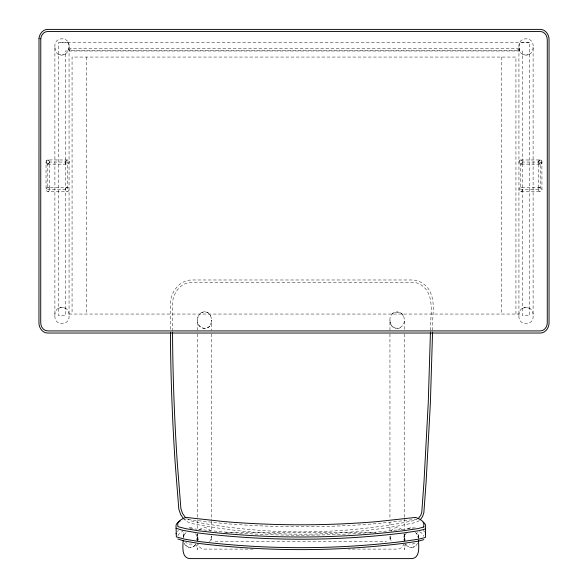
<?xml version="1.0" encoding="UTF-8"?>
<svg xmlns="http://www.w3.org/2000/svg" width="588" height="588" viewBox="0 0 588 588"><rect width="100%" height="100%" fill="white"/><g stroke="black" fill="none" stroke-linecap="round" stroke-linejoin="round"><path stroke-width="0.44" stroke-dasharray="2.94 2.21" d="M430.482 330.324C430.063 315.315 436.208 292.515 419.17 283.842A16.618 16.618 0 0 0 411.791 282.277L191.651 282.284C180.347 282.468 172.35 293.802 172.497 304.459L172.519 330.382M432.599 330.375C431.746 316.858 436.48 301.637 428.762 289.414C425.08 283.791 418.671 279.844 411.843 279.984L191.563 279.984C179.119 280.197 170.233 292.611 170.38 304.371L170.402 330.397M54.897 46.775C53.861 36.155 70.097 36.155 69.061 46.775L69.061 315.653C70.097 326.274 53.861 326.274 54.897 315.653L54.897 46.775C55.419 62.174 73.948 53.662 68.112 42.556M67.752 159.995L47.812 159.929L46.555 160.561L46.04 162.045L46.04 189.446L46.555 190.938L47.812 191.556L66.959 191.556C69.7 191.886 69.7 187.006 66.959 187.337L47.812 187.337L46.555 187.954L46.04 189.446M47.349 164.074L46.555 163.53L46.04 162.038C46.672 167.235 52.428 160.906 47.812 159.943M48.267 160.017L49.061 160.561L49.583 162.045L49.583 189.446L49.061 190.938L47.812 191.556M69.061 46.775L68.112 50.994L522.482 50.987L522.482 315.653L529.567 315.653L529.567 42.556L58.432 42.556L58.432 315.653L65.518 315.653L65.518 50.987L68.09 50.994M66.04 160.561C63.497 167.94 73.706 161.509 66.834 159.995M54.897 315.653C54.258 304.525 69.7 304.525 69.061 315.653M197.406 320.203L198.362 315.852L197.649 317.88M183.147 537.682L183.868 532.397M211.43 322.386L210.717 324.414L211.673 320.063L211.673 330.331M197.164 540.453L197.649 533.75M197.164 541.225L197.406 539.042M389.947 320.203C389.065 309.869 404.831 308.825 404.206 320.203M404.368 534.477L403.25 540.151M404.206 539.1L405.161 534.882L404.448 536.918L404.448 534.529M418.23 538.116L418.472 535.933L417.752 532.397M518.939 46.775C517.903 36.155 534.139 36.155 533.103 46.775L533.103 315.653C534.139 326.274 517.903 326.274 518.939 315.653L518.939 46.775C518.3 57.903 533.742 57.903 533.103 46.775M519.454 160.561L518.998 162.597L520.248 164.089L540.188 164.148C542.518 164.081 542.518 160.002 540.188 159.943L520.248 159.995M521.166 164.074L520.711 164.148C522.416 164.089 522.989 161.707 521.96 160.546M518.939 315.653C518.3 304.525 533.742 304.525 533.103 315.653M540.188 159.943L538.939 160.546L538.417 162.038L538.417 189.446C538.16 192.1 542.217 192.1 541.96 189.446L541.901 161.502M538.417 189.446C538.16 186.793 542.217 186.793 541.96 189.446M541.96 162.038L541.445 163.53L540.651 164.074M519.888 50.994L518.939 46.981L519.888 42.556M49.517 162.582L48.694 163.861M68.825 163.089L69.002 162.582M522.416 162.582L521.96 163.53M46.099 161.502L46.276 160.994M65.584 161.502L65.76 160.994M518.998 161.502L519.175 160.994M538.483 161.502L539.733 160.017M183.39 536.859L184.103 534.83L183.39 536.918L183.39 533.75M196.451 540.151L197.164 538.116M390.902 535.969L389.947 540.1L389.947 535.933L390.902 540.151L392.034 541.893M403.963 543.43C403.28 546.59 400.457 549.354 397.076 549.096L348.486 549.096M198.362 315.991L200.971 312.772L204.543 311.64L208.108 312.772L210.717 315.991L209.585 314.249M197.406 330.331L197.406 320.063C196.216 327.207 207.564 332.485 210.717 324.275M184.103 534.882L186.712 531.743M184.478 543.893C186.653 548.597 193.974 548.589 196.076 543.841M209.585 541.893L211.43 538.116L211.673 535.933L211.673 540.1L210.717 535.969M390.902 531.721C392.71 527.274 399.127 526.032 402.118 529.972M405.161 534.882L406.301 533.081M417.517 543.261C415.54 548.575 407.293 548.847 405.161 543.261M406.301 543.819L405.161 545.473L404.206 549.596L404.206 544.606M529.567 42.556L519.851 42.696M46.555 160.546L47.349 160.017M66.04 160.546L66.834 160.01M519.454 160.546L520.711 159.943L521.96 160.561M208.108 312.772C205.69 311.103 201.265 311.897 199.501 314.11M198.362 324.414C199.927 328.552 206.851 329.853 209.585 326.164M403.25 315.852C401.692 311.721 394.769 310.413 392.034 314.11M389.947 330.331L389.947 320.063C389.646 332.176 405.301 329.684 404.206 320.063L404.206 330.331M199.501 529.972C202.493 526.032 208.909 527.274 210.717 531.721M419.325 520.615L416.047 522.416L403.192 525.055A572.837 572.837 0 0 1 301.703 534.183L301.541 534.176A572.352 572.352 0 0 1 199.898 525.069C194.43 523.952 188.109 523.614 184.029 519.248M65.518 54.089L61.975 55.206L58.455 54.089M529.567 54.089L526.025 55.206L522.497 54.089M58.455 308.34L61.975 307.223L65.518 308.34M522.497 308.34L526.025 307.223L529.567 308.34M390.189 322.386C390.711 326.634 396.782 330.272 400.641 327.501M407.771 528.634L411.343 527.502L413.188 527.789M414.907 543.239L411.343 544.37L409.491 544.084M413.188 547.244L414.907 546.399M67.289 187.337C64.967 187.432 64.967 191.46 67.289 191.556M540.188 187.337L521.041 187.337C518.3 187.006 518.3 191.886 521.041 191.556L540.188 191.556M520.711 191.556C523.033 191.46 523.033 187.432 520.711 187.337M189.049 527.693L192.122 527.789L193.842 528.634M192.122 544.084L188.432 544.084L185.727 542.342M416.995 519.189L377.834 523.511C326.597 527.826 275.022 527.826 223.785 523.511L184.625 519.189M415.253 527.833L397.686 529.95M396.804 530.038L377.562 531.971C326.509 536.263 275.111 536.263 224.057 531.971L198.553 529.413M68.149 42.696L58.432 42.556M47.812 164.148L67.289 164.148L66.834 164.074M69.061 314.051L518.939 314.051M225.63 532.28L375.989 532.28M215.046 541.776L386.573 541.776M253.134 549.096L204.543 549.096C201.162 549.354 198.34 546.59 197.649 543.43M189.851 528.281L196.811 529.185M540.188 164.148L538.939 163.537L538.417 162.045L538.483 162.582M47.812 187.337L49.061 187.954L49.583 189.446M409.491 547.244L411.343 547.531M188.432 547.244L185.235 545.01L184.103 543.261M540.651 160.017L541.445 160.561M186.653 518.609L190.703 520.814L200.243 522.805A570.507 570.507 0 0 0 301.578 531.883L301.703 531.875A570.889 570.889 0 0 0 402.839 522.776L414.422 520.476A8.291 8.291 0 0 0 416.348 519.843M415.4 532.191L417.517 534.882L418.23 536.918L418.23 533.75M539.306 163.861L538.659 163.089M195.319 543.819L196.451 545.473L197.406 549.596L197.406 544.606M418.472 539.042L417.517 534.83L416.385 533.132M405.544 543.893L406.301 545.01M195.701 533.661L197.164 536.918L197.164 533.75M65.76 163.089L66.04 163.53M403.963 533.75L405.161 540.151M210.717 315.852L211.673 320.203M198.362 540.151L197.245 534.477M68.825 160.994L69.002 161.502M404.206 539.042L404.368 540.548M197.164 536.859L197.406 539.1M183.147 535.933L183.309 537.388M515.933 314.051L515.933 57.058L72.067 57.058L72.067 314.051M501.762 57.058L501.762 314.051M418.472 535.933L418.472 537.682M404.448 538.116L404.448 541.225M404.206 334.006L404.206 517.58M404.206 518.498L404.206 529.509M404.206 534.095L404.206 541.276M389.947 334.006L389.947 518.498M389.947 522.166L389.947 531.346M211.673 334.006L211.673 520.329M211.673 521.247L211.673 531.346M197.406 334.006L197.406 519.41M197.406 520.329L197.406 529.509M197.406 534.095L197.406 540.387M195.319 545.061L193.842 546.348L190.277 547.531M86.238 57.058L86.238 314.051M177.966 535.639A880.074 57.933 7.9 0 1 182.897 531.346M419.678 531.831A880.074 57.933 -7.9 0 1 423.823 536.241M423.073 530.494A882.125 58.065 -7.9 0 1 424.779 532.125M177.311 531.567A882.125 58.065 7.9 0 1 178.546 530.494M70.832 48.378L69.061 50.487L518.939 50.487L517.168 48.378L70.832 48.378M67.289 162.038L47.812 162.038L47.812 189.446L67.289 189.446L67.289 162.045M540.188 162.038L520.711 162.038L520.711 189.446L540.188 189.446L540.188 162.045"/><path stroke-width="0.88" d="M430.445 332.117L428.255 402.861L424.014 481.565L421.78 512.185L420.729 515.419L418.061 518.763M432.562 332.169L430.372 402.964L426.124 481.726L423.867 512.611L422.588 516.521L420.28 519.755M425.602 528.877L418.928 530.707L403.427 532.978A844.133 842.082 0 0 1 198.185 532.978L182.699 530.317L176.018 528.23M423.83 539.637L418.046 541.225L403.25 543.378A842.633 840.583 0 0 1 198.369 543.385L183.948 540.916L177.789 538.99M185.463 517.55L182.559 513.552L180.898 508.657L177.216 461.955A2201.722 2201.722 0 0 1 172.622 343.811L172.534 332.176M183.61 518.785L180.707 514.669L178.818 509.112L175.106 462.124A2204.221 2204.221 0 0 1 170.505 343.84L170.417 332.191M418.472 540.298C418.671 546.142 420.449 558.46 411.343 558.6L190.277 558.6C181.17 558.46 182.949 546.142 183.147 540.298M176.025 533.889A882.125 58.065 7.9 0 1 176.194 533.287M425.425 533.287A882.125 58.065 -7.9 0 1 425.594 533.889M423.073 522.078A882.125 58.065 -7.9 0 1 425.594 525.474L425.484 537.447L418.928 539.122L403.067 541.445A841.134 839.083 0 0 1 198.553 541.445L184.779 539.167L176.349 536.91L176.018 525.474A882.125 58.065 7.9 0 1 180.178 521.056M39.006 38.558L38.955 322.481C38.698 327.501 42.387 333.146 47.812 333.029L540.188 333.029C545.613 333.146 549.302 327.501 549.045 322.481L549.045 39.94C549.302 34.927 545.613 29.282 540.188 29.4L47.812 29.4C42.924 29.275 39.315 33.986 39.006 38.558M40.77 38.793L40.726 322.437C40.484 326.487 43.461 331.059 47.848 330.919L540.151 330.919C544.539 331.059 547.516 326.487 547.274 322.437L547.274 39.991C547.516 35.941 544.539 31.37 540.151 31.509L47.848 31.509C43.931 31.37 41.013 35.126 40.77 38.793M423.83 527.01L418.046 528.597L403.25 530.758A842.633 840.583 0 0 1 198.369 530.766L185.867 528.685L178.708 526.885L177.789 526.363L177.789 523.614A880.074 57.933 7.9 0 1 185.11 517.793L186.153 517.425L223.918 521.571C275.066 525.87 326.553 525.87 377.694 521.571L415.459 517.425L416.502 517.793A880.074 57.933 -7.9 0 1 423.823 523.614L423.83 527.01"/></g></svg>
